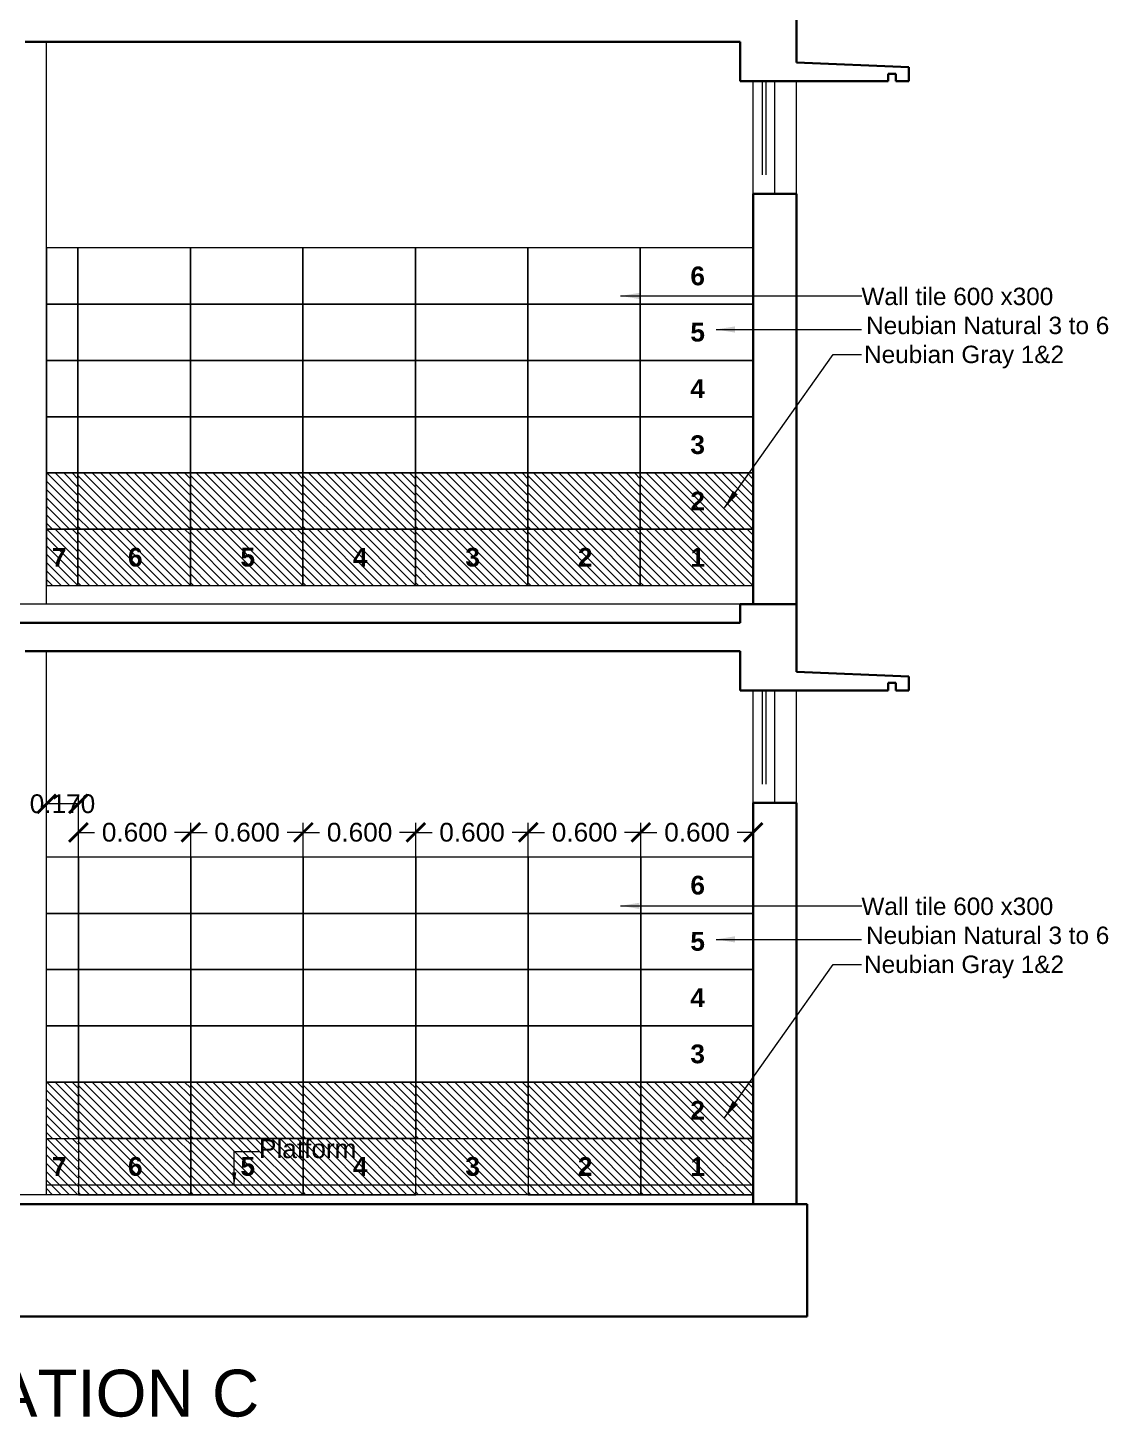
# Model space of a CAD drawing. Header units: millimetres. Extents: x 1898 to 3725, y 783 to 1532.
# Drawn here: x 2920.43 to 2926.19, y 993.82 to 1001.23 of the extents above; entities that cross this region are included whole.
import ezdxf

# ---------------------------------------------------------------- set-up
doc = ezdxf.new("R2010")
doc.units = ezdxf.units.MM
doc.linetypes.add('DASHED', pattern=[0.75, 0.5, -0.25])
doc.layers.get('0').update_dxf_attribs({"lineweight": 20})
doc.layers.get('Defpoints').update_dxf_attribs({"lineweight": 15})
for name, color, linetype, lineweight in [('DIM', 6, 'Continuous', 18), ('dim.1', 6, 'Continuous', 18), ('ELEV.1', 7, 'Continuous', 20), ('flooring', 1, 'Continuous', 18), ('rcc', 5, 'Continuous', 30), ('TEXT', 7, 'Continuous', 15), ('Text-1', 240, 'Continuous', 15), ('TILE HATCH-2', 25, 'Continuous', 9), ('Tiles', 25, 'Continuous', 9), ('Tiles-Text', 230, 'Continuous', 18), ('Ventilator', 4, 'DASHED', 18), ('Wall', 7, 'Continuous', 30), ('Window-Wall', 7, 'Continuous', 18)]:
    doc.layers.add(name, color=color, linetype=linetype, lineweight=lineweight)
doc.styles.add('dim-stylus bt', font='arial.ttf')
doc.styles.add('L120', font='arial.ttf', dxfattribs={"height": 0.6})
doc.styles.add('Tabrej', font='arial.ttf')
doc.dimstyles.new('DIMEN', dxfattribs={"dimtxt": 0.3, "dimasz": 0.25, "dimexe": 0.18, "dimexo": 0.0625, "dimgap": 0.09, "dimtad": 0, "dimdec": 3, "dimzin": 0, "dimdsep": 46, "dimtxsty": 'Tabrej', "dimcen": 0, "dimclrd": 256, "dimclre": 256, "dimclrt": 7, "dimadec": 0, "dimazin": 0, "dimtfac": 1, "dimtdec": 3, "dimtofl": 0, "dimtmove": 0, "dimatfit": 1, "dimfxl": 0, "dimtolj": 1, "dimtzin": 0, "dimlwd": -1, "dimlwe": -1, "dimarcsym": 0})
doc.dimstyles.new('Tabrej', dxfattribs={"dimtxt": 4, "dimasz": 0.45, "dimexe": 0.18, "dimexo": 0.0625, "dimgap": 0.09, "dimtad": 0, "dimdec": 3, "dimzin": 0, "dimdsep": 46, "dimtxsty": 'Tabrej', "dimcen": 0, "dimclrd": 256, "dimclre": 256, "dimclrt": 7, "dimaunit": 1, "dimadec": 3, "dimazin": 0, "dimtfac": 1, "dimtdec": 3, "dimtofl": 0, "dimtmove": 0, "dimatfit": 3, "dimfxl": 0, "dimtolj": 1, "dimtzin": 0, "dimlwd": -1, "dimlwe": -1, "dimarcsym": 0})

# ---------------------------------------------------------------- blocks, each defined once
blk = doc.blocks.new('_ArchTick')
at = {"color": 0, "const_width": 0.15}
blk.add_lwpolyline([(-0.5, -0.5), (0.5, 0.5)], dxfattribs=at)
blk = doc.blocks.new('*D259')
at = {"layer": 'Defpoints', "color": 0, "lineweight": 15, "transparency": 16777216}
for p in [(2923.6958, 996.9407), (2923.6958, 996.8084), (2924.2958, 996.8084)]:
    blk.add_point(p, dxfattribs=at)
at = {"layer": 'DIM', "transparency": 16777216}
for p, q in [((2923.6958, 996.8134), (2923.6958, 996.9907)), ((2923.6958, 996.9407), (2923.7822, 996.9407)), ((2924.2958, 996.9407), (2924.2093, 996.9407)), ((2924.2958, 996.8134), (2924.2958, 996.9907))]:
    blk.add_line(p, q, dxfattribs=at)
at = {"layer": 'DIM', "transparency": 16777216, "xscale": 0.1, "yscale": 0.1, "zscale": 0.1, "rotation": 180}
blk.add_blockref('_ArchTick', (2923.6958, 996.9407), dxfattribs=at)
at = {"layer": 'DIM', "transparency": 16777216, "xscale": 0.1, "yscale": 0.1, "zscale": 0.1}
blk.add_blockref('_ArchTick', (2924.2958, 996.9407), dxfattribs=at)
at = {"layer": 'DIM', "color": 7, "transparency": 16777216, "insert": (2923.9958, 996.9407), "char_height": 0.1, "attachment_point": 5, "style": 'Tabrej'}
blk.add_mtext('\\A1;0.600', dxfattribs=at)
blk = doc.blocks.new('*D260')
at = {"layer": 'Defpoints', "color": 0, "lineweight": 15, "transparency": 16777216}
for p in [(2923.0957, 996.9407), (2923.0957, 996.8084), (2923.6958, 996.8084)]:
    blk.add_point(p, dxfattribs=at)
at = {"layer": 'DIM', "transparency": 16777216}
for p, q in [((2923.0957, 996.8134), (2923.0957, 996.9907)), ((2923.0957, 996.9407), (2923.1822, 996.9407)), ((2923.6958, 996.9407), (2923.6093, 996.9407)), ((2923.6958, 996.8134), (2923.6958, 996.9907))]:
    blk.add_line(p, q, dxfattribs=at)
at = {"layer": 'DIM', "transparency": 16777216, "xscale": 0.1, "yscale": 0.1, "zscale": 0.1, "rotation": 180}
blk.add_blockref('_ArchTick', (2923.0957, 996.9407), dxfattribs=at)
at = {"layer": 'DIM', "transparency": 16777216, "xscale": 0.1, "yscale": 0.1, "zscale": 0.1}
blk.add_blockref('_ArchTick', (2923.6958, 996.9407), dxfattribs=at)
at = {"layer": 'DIM', "color": 7, "transparency": 16777216, "insert": (2923.3957, 996.9407), "char_height": 0.1, "attachment_point": 5, "style": 'Tabrej'}
blk.add_mtext('\\A1;0.600', dxfattribs=at)
blk = doc.blocks.new('*D261')
at = {"layer": 'Defpoints', "color": 0, "lineweight": 15, "transparency": 16777216}
for p in [(2922.4956, 996.9407), (2922.4956, 996.8084), (2923.0957, 996.8084)]:
    blk.add_point(p, dxfattribs=at)
at = {"layer": 'DIM', "transparency": 16777216}
for p, q in [((2922.4956, 996.8134), (2922.4956, 996.9907)), ((2922.4956, 996.9407), (2922.5821, 996.9407)), ((2923.0957, 996.9407), (2923.0092, 996.9407)), ((2923.0957, 996.8134), (2923.0957, 996.9907))]:
    blk.add_line(p, q, dxfattribs=at)
at = {"layer": 'DIM', "transparency": 16777216, "xscale": 0.1, "yscale": 0.1, "zscale": 0.1, "rotation": 180}
blk.add_blockref('_ArchTick', (2922.4956, 996.9407), dxfattribs=at)
at = {"layer": 'DIM', "transparency": 16777216, "xscale": 0.1, "yscale": 0.1, "zscale": 0.1}
blk.add_blockref('_ArchTick', (2923.0957, 996.9407), dxfattribs=at)
at = {"layer": 'DIM', "color": 7, "transparency": 16777216, "insert": (2922.7956, 996.9407), "char_height": 0.1, "attachment_point": 5, "style": 'Tabrej'}
blk.add_mtext('\\A1;0.600', dxfattribs=at)
blk = doc.blocks.new('*D262')
at = {"layer": 'Defpoints', "color": 0, "lineweight": 15, "transparency": 16777216}
for p in [(2921.8955, 996.9407), (2921.8955, 996.8084), (2922.4956, 996.8084)]:
    blk.add_point(p, dxfattribs=at)
at = {"layer": 'DIM', "transparency": 16777216}
for p, q in [((2921.8955, 996.8134), (2921.8955, 996.9907)), ((2921.8955, 996.9407), (2921.982, 996.9407)), ((2922.4956, 996.9407), (2922.4091, 996.9407)), ((2922.4956, 996.8134), (2922.4956, 996.9907))]:
    blk.add_line(p, q, dxfattribs=at)
at = {"layer": 'DIM', "transparency": 16777216, "xscale": 0.1, "yscale": 0.1, "zscale": 0.1, "rotation": 180}
blk.add_blockref('_ArchTick', (2921.8955, 996.9407), dxfattribs=at)
at = {"layer": 'DIM', "transparency": 16777216, "xscale": 0.1, "yscale": 0.1, "zscale": 0.1}
blk.add_blockref('_ArchTick', (2922.4956, 996.9407), dxfattribs=at)
at = {"layer": 'DIM', "color": 7, "transparency": 16777216, "insert": (2922.1956, 996.9407), "char_height": 0.1, "attachment_point": 5, "style": 'Tabrej'}
blk.add_mtext('\\A1;0.600', dxfattribs=at)
blk = doc.blocks.new('*D263')
at = {"layer": 'Defpoints', "color": 0, "lineweight": 15, "transparency": 16777216}
for p in [(2921.2954, 996.9407), (2921.2954, 996.8084), (2921.8955, 996.8084)]:
    blk.add_point(p, dxfattribs=at)
at = {"layer": 'DIM', "transparency": 16777216}
for p, q in [((2921.2954, 996.8134), (2921.2954, 996.9907)), ((2921.2954, 996.9407), (2921.3819, 996.9407)), ((2921.8955, 996.9407), (2921.809, 996.9407)), ((2921.8955, 996.8134), (2921.8955, 996.9907))]:
    blk.add_line(p, q, dxfattribs=at)
at = {"layer": 'DIM', "transparency": 16777216, "xscale": 0.1, "yscale": 0.1, "zscale": 0.1, "rotation": 180}
blk.add_blockref('_ArchTick', (2921.2954, 996.9407), dxfattribs=at)
at = {"layer": 'DIM', "transparency": 16777216, "xscale": 0.1, "yscale": 0.1, "zscale": 0.1}
blk.add_blockref('_ArchTick', (2921.8955, 996.9407), dxfattribs=at)
at = {"layer": 'DIM', "color": 7, "transparency": 16777216, "insert": (2921.5955, 996.9407), "char_height": 0.1, "attachment_point": 5, "style": 'Tabrej'}
blk.add_mtext('\\A1;0.600', dxfattribs=at)
blk = doc.blocks.new('*D264')
at = {"layer": 'Defpoints', "color": 0, "lineweight": 15, "transparency": 16777216}
for p in [(2920.6954, 996.9407), (2920.6954, 996.8084), (2921.2954, 996.8084)]:
    blk.add_point(p, dxfattribs=at)
at = {"layer": 'DIM', "transparency": 16777216}
for p, q in [((2920.6954, 996.8134), (2920.6954, 996.9907)), ((2920.6954, 996.9407), (2920.7819, 996.9407)), ((2921.2954, 996.9407), (2921.209, 996.9407)), ((2921.2954, 996.8134), (2921.2954, 996.9907))]:
    blk.add_line(p, q, dxfattribs=at)
at = {"layer": 'DIM', "transparency": 16777216, "xscale": 0.1, "yscale": 0.1, "zscale": 0.1, "rotation": 180}
blk.add_blockref('_ArchTick', (2920.6954, 996.9407), dxfattribs=at)
at = {"layer": 'DIM', "transparency": 16777216, "xscale": 0.1, "yscale": 0.1, "zscale": 0.1}
blk.add_blockref('_ArchTick', (2921.2954, 996.9407), dxfattribs=at)
at = {"layer": 'DIM', "color": 7, "transparency": 16777216, "insert": (2920.9954, 996.9407), "char_height": 0.1, "attachment_point": 5, "style": 'Tabrej'}
blk.add_mtext('\\A1;0.600', dxfattribs=at)
blk = doc.blocks.new('*D265')
at = {"layer": 'Defpoints', "color": 0, "lineweight": 15, "transparency": 16777216}
for p in [(2920.5259, 997.0927), (2920.5259, 996.8084), (2920.6954, 996.8084)]:
    blk.add_point(p, dxfattribs=at)
at = {"layer": 'DIM', "transparency": 16777216}
for p, q in [((2920.5259, 996.8134), (2920.5259, 997.1427)), ((2920.6954, 997.0927), (2920.5259, 997.0927)), ((2920.6954, 996.8134), (2920.6954, 997.1427))]:
    blk.add_line(p, q, dxfattribs=at)
at = {"layer": 'DIM', "transparency": 16777216, "xscale": 0.1, "yscale": 0.1, "zscale": 0.1, "rotation": 180}
blk.add_blockref('_ArchTick', (2920.5259, 997.0927), dxfattribs=at)
at = {"layer": 'DIM', "transparency": 16777216, "xscale": 0.1, "yscale": 0.1, "zscale": 0.1}
blk.add_blockref('_ArchTick', (2920.6954, 997.0927), dxfattribs=at)
at = {"layer": 'DIM', "color": 7, "transparency": 16777216, "insert": (2920.6106, 997.0927), "char_height": 0.1, "attachment_point": 5, "style": 'Tabrej'}
blk.add_mtext('\\A1;0.170', dxfattribs=at)

msp = doc.modelspace()

# ---------------------------------------------------------------- hatches: boundary and pattern name
at = {"layer": 'TILE HATCH-2'}
h = msp.add_hatch(dxfattribs=at)
h.set_pattern_fill('ANSI31', color=256, scale=0.01, style=0)
h.set_pattern_definition([(135, (2921.29296, 998.557884), (0.0224506, 0.0224506), [])])
h.paths.add_polyline_path([(2920.6929, 998.858), (2921.293, 998.858), (2921.293, 998.5579), (2920.6929, 998.5579)])
h = msp.add_hatch(dxfattribs=at)
h.set_pattern_fill('ANSI31', color=256, scale=0.01, style=0)
h.set_pattern_definition([(135, (2921.893036, 998.557884), (0.0224506, 0.0224506), [])])
h.paths.add_polyline_path([(2921.293, 998.858), (2921.893, 998.858), (2921.893, 998.5579), (2921.293, 998.5579)])
h = msp.add_hatch(dxfattribs=at)
h.set_pattern_fill('ANSI31', color=256, scale=0.01, style=0)
h.set_pattern_definition([(135, (2922.493112, 998.557884), (0.0224506, 0.0224506), [])])
h.paths.add_polyline_path([(2921.893, 998.858), (2922.4931, 998.858), (2922.4931, 998.5579), (2921.893, 998.5579)])
h = msp.add_hatch(dxfattribs=at)
h.set_pattern_fill('ANSI31', color=256, scale=0.01, style=0)
h.set_pattern_definition([(135, (2923.09319, 998.557884), (0.0224506, 0.0224506), [])])
h.paths.add_polyline_path([(2922.4931, 998.858), (2923.0932, 998.858), (2923.0932, 998.5579), (2922.4931, 998.5579)])
h = msp.add_hatch(dxfattribs=at)
h.set_pattern_fill('ANSI31', color=256, scale=0.01, style=0)
h.set_pattern_definition([(135, (2923.693265, 998.557884), (0.0224506, 0.0224506), [])])
h.paths.add_polyline_path([(2923.0932, 998.858), (2923.6933, 998.858), (2923.6933, 998.5579), (2923.0932, 998.5579)])
h = msp.add_hatch(dxfattribs=at)
h.set_pattern_fill('ANSI31', color=256, scale=0.01, style=0)
h.set_pattern_definition([(135, (2924.293342, 998.557884), (0.0224506, 0.0224506), [])])
h.paths.add_polyline_path([(2923.6933, 998.858), (2924.2933, 998.858), (2924.2933, 998.5579), (2923.6933, 998.5579)])
h.paths.add_polyline_path([(2924.0572, 998.6032), (2923.9295, 998.6032), (2923.9295, 998.8093), (2924.0572, 998.8093)], flags=24)
h = msp.add_hatch(dxfattribs=at)
h.set_pattern_fill('ANSI31', color=256, scale=0.01, style=0)
h.set_pattern_definition([(135, (2920.692883, 998.25778), (0.0224506, 0.0224506), [])])
h.paths.add_polyline_path([(2920.5259, 998.5579), (2920.6929, 998.5579), (2920.6929, 998.2578), (2920.5259, 998.2578)])
h.paths.add_polyline_path([(2920.6563, 998.3033), (2920.5286, 998.3033), (2920.5286, 998.5094), (2920.6563, 998.5094)], flags=24)
h = msp.add_hatch(dxfattribs=at)
h.set_pattern_fill('ANSI31', color=256, scale=0.01, style=0)
h.set_pattern_definition([(135, (2921.29296, 998.25778), (0.0224506, 0.0224506), [])])
h.paths.add_polyline_path([(2920.6929, 998.5579), (2921.293, 998.5579), (2921.293, 998.2578), (2920.6929, 998.2578)])
h.paths.add_polyline_path([(2921.0568, 998.3031), (2920.9291, 998.3031), (2920.9291, 998.5092), (2921.0568, 998.5092)], flags=24)
h = msp.add_hatch(dxfattribs=at)
h.set_pattern_fill('ANSI31', color=256, scale=0.01, style=0)
h.set_pattern_definition([(135, (2921.893036, 998.25778), (0.0224506, 0.0224506), [])])
h.paths.add_polyline_path([(2921.293, 998.5579), (2921.893, 998.5579), (2921.893, 998.2578), (2921.293, 998.2578)])
h.paths.add_polyline_path([(2921.6569, 998.3031), (2921.5292, 998.3031), (2921.5292, 998.5092), (2921.6569, 998.5092)], flags=24)
h = msp.add_hatch(dxfattribs=at)
h.set_pattern_fill('ANSI31', color=256, scale=0.01, style=0)
h.set_pattern_definition([(135, (2922.493112, 998.25778), (0.0224506, 0.0224506), [])])
h.paths.add_polyline_path([(2921.893, 998.5579), (2922.4931, 998.5579), (2922.4931, 998.2578), (2921.893, 998.2578)])
h.paths.add_polyline_path([(2922.257, 998.3031), (2922.1293, 998.3031), (2922.1293, 998.5092), (2922.257, 998.5092)], flags=24)
h = msp.add_hatch(dxfattribs=at)
h.set_pattern_fill('ANSI31', color=256, scale=0.01, style=0)
h.set_pattern_definition([(135, (2923.09319, 998.25778), (0.0224506, 0.0224506), [])])
h.paths.add_polyline_path([(2922.4931, 998.5579), (2923.0932, 998.5579), (2923.0932, 998.2578), (2922.4931, 998.2578)])
h.paths.add_polyline_path([(2922.857, 998.3031), (2922.7293, 998.3031), (2922.7293, 998.5092), (2922.857, 998.5092)], flags=24)
h = msp.add_hatch(dxfattribs=at)
h.set_pattern_fill('ANSI31', color=256, scale=0.01, style=0)
h.set_pattern_definition([(135, (2923.693265, 998.25778), (0.0224506, 0.0224506), [])])
h.paths.add_polyline_path([(2923.0932, 998.5579), (2923.6933, 998.5579), (2923.6933, 998.2578), (2923.0932, 998.2578)])
h.paths.add_polyline_path([(2923.4571, 998.3031), (2923.3294, 998.3031), (2923.3294, 998.5092), (2923.4571, 998.5092)], flags=24)
h = msp.add_hatch(dxfattribs=at)
h.set_pattern_fill('ANSI31', color=256, scale=0.01, style=0)
h.set_pattern_definition([(135, (2924.293342, 998.25778), (0.0224506, 0.0224506), [])])
h.paths.add_polyline_path([(2923.6933, 998.5579), (2924.2933, 998.5579), (2924.2933, 998.2578), (2923.6933, 998.2578)])
h.paths.add_polyline_path([(2924.0572, 998.3031), (2923.9295, 998.3031), (2923.9295, 998.5092), (2924.0572, 998.5092)], flags=24)
h = msp.add_hatch(dxfattribs=at)
h.set_pattern_fill('ANSI31', color=256, scale=0.01, style=0)
h.set_pattern_definition([(135, (2921.29296, 995.307884), (0.0224506, 0.0224506), [])])
h.paths.add_polyline_path([(2920.6929, 995.608), (2921.293, 995.608), (2921.293, 995.3079), (2920.6929, 995.3079)])
h = msp.add_hatch(dxfattribs=at)
h.set_pattern_fill('ANSI31', color=256, scale=0.01, style=0)
h.set_pattern_definition([(135, (2921.893036, 995.307884), (0.0224506, 0.0224506), [])])
h.paths.add_polyline_path([(2921.293, 995.608), (2921.893, 995.608), (2921.893, 995.3079), (2921.293, 995.3079)])
h = msp.add_hatch(dxfattribs=at)
h.set_pattern_fill('ANSI31', color=256, scale=0.01, style=0)
h.set_pattern_definition([(135, (2922.493112, 995.307884), (0.0224506, 0.0224506), [])])
h.paths.add_polyline_path([(2921.893, 995.608), (2922.4931, 995.608), (2922.4931, 995.3079), (2921.893, 995.3079)])
h = msp.add_hatch(dxfattribs=at)
h.set_pattern_fill('ANSI31', color=256, scale=0.01, style=0)
h.set_pattern_definition([(135, (2923.09319, 995.307884), (0.0224506, 0.0224506), [])])
h.paths.add_polyline_path([(2922.4931, 995.608), (2923.0932, 995.608), (2923.0932, 995.3079), (2922.4931, 995.3079)])
h = msp.add_hatch(dxfattribs=at)
h.set_pattern_fill('ANSI31', color=256, scale=0.01, style=0)
h.set_pattern_definition([(135, (2923.693265, 995.307884), (0.0224506, 0.0224506), [])])
h.paths.add_polyline_path([(2923.0932, 995.608), (2923.6933, 995.608), (2923.6933, 995.3079), (2923.0932, 995.3079)])
h = msp.add_hatch(dxfattribs=at)
h.set_pattern_fill('ANSI31', color=256, scale=0.01, style=0)
h.set_pattern_definition([(135, (2924.293342, 995.307884), (0.0224506, 0.0224506), [])])
h.paths.add_polyline_path([(2923.6933, 995.608), (2924.2933, 995.608), (2924.2933, 995.3079), (2923.6933, 995.3079)])
h.paths.add_polyline_path([(2924.0572, 995.3532), (2923.9295, 995.3532), (2923.9295, 995.5593), (2924.0572, 995.5593)], flags=24)
h = msp.add_hatch(dxfattribs=at)
h.set_pattern_fill('ANSI31', color=256, scale=0.01, style=0)
h.set_pattern_definition([(135, (2920.692883, 995.00778), (0.0224506, 0.0224506), [])])
h.paths.add_polyline_path([(2920.5259, 995.3079), (2920.6929, 995.3079), (2920.6929, 995.0078), (2920.5259, 995.0078)])
h.paths.add_polyline_path([(2920.6563, 995.0533), (2920.5286, 995.0533), (2920.5286, 995.2594), (2920.6563, 995.2594)], flags=24)
h = msp.add_hatch(dxfattribs=at)
h.set_pattern_fill('ANSI31', color=256, scale=0.01, style=0)
h.set_pattern_definition([(135, (2921.29296, 995.00778), (0.0224506, 0.0224506), [])])
h.paths.add_polyline_path([(2920.6929, 995.3079), (2921.293, 995.3079), (2921.293, 995.0078), (2920.6929, 995.0078)])
h.paths.add_polyline_path([(2921.0568, 995.0531), (2920.9291, 995.0531), (2920.9291, 995.2592), (2921.0568, 995.2592)], flags=24)
h = msp.add_hatch(dxfattribs=at)
h.set_pattern_fill('ANSI31', color=256, scale=0.01, style=0)
h.set_pattern_definition([(135, (2921.893036, 995.00778), (0.0224506, 0.0224506), [])])
h.paths.add_polyline_path([(2921.293, 995.3079), (2921.893, 995.3079), (2921.893, 995.0078), (2921.293, 995.0078)])
h.paths.add_polyline_path([(2921.6569, 995.0531), (2921.5292, 995.0531), (2921.5292, 995.2592), (2921.6569, 995.2592)], flags=24)
h = msp.add_hatch(dxfattribs=at)
h.set_pattern_fill('ANSI31', color=256, scale=0.01, style=0)
h.set_pattern_definition([(135, (2922.493112, 995.00778), (0.0224506, 0.0224506), [])])
h.paths.add_polyline_path([(2921.893, 995.3079), (2922.4931, 995.3079), (2922.4931, 995.0078), (2921.893, 995.0078)])
h.paths.add_polyline_path([(2922.257, 995.0531), (2922.1293, 995.0531), (2922.1293, 995.2592), (2922.257, 995.2592)], flags=24)
h = msp.add_hatch(dxfattribs=at)
h.set_pattern_fill('ANSI31', color=256, scale=0.01, style=0)
h.set_pattern_definition([(135, (2923.09319, 995.00778), (0.0224506, 0.0224506), [])])
h.paths.add_polyline_path([(2922.4931, 995.3079), (2923.0932, 995.3079), (2923.0932, 995.0078), (2922.4931, 995.0078)])
h.paths.add_polyline_path([(2922.857, 995.0531), (2922.7293, 995.0531), (2922.7293, 995.2592), (2922.857, 995.2592)], flags=24)
h = msp.add_hatch(dxfattribs=at)
h.set_pattern_fill('ANSI31', color=256, scale=0.01, style=0)
h.set_pattern_definition([(135, (2923.693265, 995.00778), (0.0224506, 0.0224506), [])])
h.paths.add_polyline_path([(2923.0932, 995.3079), (2923.6933, 995.3079), (2923.6933, 995.0078), (2923.0932, 995.0078)])
h.paths.add_polyline_path([(2923.4571, 995.0531), (2923.3294, 995.0531), (2923.3294, 995.2592), (2923.4571, 995.2592)], flags=24)
h = msp.add_hatch(dxfattribs=at)
h.set_pattern_fill('ANSI31', color=256, scale=0.01, style=0)
h.set_pattern_definition([(135, (2924.293342, 995.00778), (0.0224506, 0.0224506), [])])
h.paths.add_polyline_path([(2923.6933, 995.3079), (2924.2933, 995.3079), (2924.2933, 995.0078), (2923.6933, 995.0078)])
h.paths.add_polyline_path([(2924.0572, 995.0531), (2923.9295, 995.0531), (2923.9295, 995.2592), (2924.0572, 995.2592)], flags=24)
at = {"layer": 'Tiles'}
h = msp.add_hatch(dxfattribs=at)
h.set_pattern_fill('ANSI31', color=256, scale=0.01, style=0)
h.set_pattern_definition([(135, (2920.692883, 998.557884), (0.0224506, 0.0224506), [])])
h.paths.add_polyline_path([(2920.5259, 998.858), (2920.6929, 998.858), (2920.6929, 998.5579), (2920.5259, 998.5579)])
h = msp.add_hatch(dxfattribs=at)
h.set_pattern_fill('ANSI31', color=256, scale=0.01, style=0)
h.set_pattern_definition([(135, (2920.692883, 995.307884), (0.0224506, 0.0224506), [])])
h.paths.add_polyline_path([(2920.5259, 995.608), (2920.6929, 995.608), (2920.6929, 995.3079), (2920.5259, 995.3079)])

# ---------------------------------------------------------------- linework, layer by layer
at = {"layer": 'ELEV.1'}
for p, q in [((2920.5259, 998.1578), (2920.5259, 1001.1578)), ((2920.5259, 995.0078), (2920.5259, 997.9078))]:
    msp.add_line(p, q, dxfattribs=at)
at = {"layer": 'flooring'}
for p, q in [((2924.2259, 998.1578), (2919.5457, 998.1578)), ((2924.2958, 995.0578), (2920.5259, 995.0578)), ((2924.2958, 995.0078), (2919.5457, 995.0078))]:
    msp.add_line(p, q, dxfattribs=at)
at = {"layer": 'rcc'}
for p, q in [((2924.5259, 1001.4078), (2924.5259, 1001.0478)), ((2920.4109, 1001.1578), (2924.2259, 1001.1578)), ((2924.2259, 1000.9478), (2924.2259, 1001.1578)), ((2924.2259, 1000.9478), (2924.2259, 1001.1578)), ((2924.2259, 1000.9478), (2924.2259, 1001.1578)), ((2925.1259, 1001.0228), (2924.5259, 1001.0478)), ((2925.1259, 1000.9478), (2925.1259, 1001.0228)), ((2924.5259, 1000.9478), (2924.2259, 1000.9478)), ((2924.5259, 1000.9478), (2924.2259, 1000.9478)), ((2924.5259, 1000.9478), (2924.2259, 1000.9478)), ((2924.5259, 1000.9478), (2925.0159, 1000.9478)), ((2925.0559, 1000.9878), (2925.0159, 1000.9878)), ((2925.0159, 1000.9878), (2925.0159, 1000.9478)), ((2925.0559, 1000.9478), (2925.0559, 1000.9878)), ((2925.0559, 1000.9478), (2925.1259, 1000.9478)), ((2924.2259, 998.0578), (2924.2259, 998.1578)), ((2924.2259, 998.0578), (2924.2259, 998.1578)), ((2924.5259, 998.1578), (2924.2259, 998.1578)), ((2924.5259, 998.1578), (2924.5259, 997.7978)), ((2916.2259, 998.0578), (2924.2259, 998.0578)), ((2920.4109, 997.9078), (2924.2259, 997.9078)), ((2924.2259, 997.6978), (2924.2259, 997.9078)), ((2924.2259, 997.6978), (2924.2259, 997.9078)), ((2924.2259, 997.6978), (2924.2259, 997.9078)), ((2925.1259, 997.7728), (2924.5259, 997.7978)), ((2925.1259, 997.6978), (2925.1259, 997.7728)), ((2924.5259, 997.6978), (2924.2259, 997.6978)), ((2924.5259, 997.6978), (2924.2259, 997.6978)), ((2924.5259, 997.6978), (2924.2259, 997.6978)), ((2924.5259, 997.6978), (2925.0159, 997.6978)), ((2925.0559, 997.7378), (2925.0159, 997.7378)), ((2925.0159, 997.7378), (2925.0159, 997.6978)), ((2925.0559, 997.6978), (2925.0559, 997.7378)), ((2925.0559, 997.6978), (2925.1259, 997.6978))]:
    msp.add_line(p, q, dxfattribs=at)
at = {"layer": 'Tiles'}
for points in [[(2920.5259, 1000.0584), (2920.5259, 999.7583), (2920.6929, 999.7583), (2920.6929, 1000.0584), (2920.5259, 1000.0584)], [(2920.5259, 999.7583), (2920.5259, 999.4582), (2920.6929, 999.4582), (2920.6929, 999.7583), (2920.5259, 999.7583)], [(2920.5259, 999.4582), (2920.5259, 999.1581), (2920.6929, 999.1581), (2920.6929, 999.4582), (2920.5259, 999.4582)], [(2920.5259, 999.1581), (2920.5259, 998.858), (2920.6929, 998.858), (2920.6929, 999.1581), (2920.5259, 999.1581)], [(2920.5259, 998.858), (2920.5259, 998.5579), (2920.6929, 998.5579), (2920.6929, 998.858), (2920.5259, 998.858)], [(2920.5259, 998.5579), (2920.5259, 998.2578), (2920.6929, 998.2578), (2920.6929, 998.5579), (2920.5259, 998.5579)], [(2920.5259, 996.5083), (2920.6954, 996.5083), (2920.6954, 996.8084), (2920.5259, 996.8084)], [(2920.5259, 996.2082), (2920.6954, 996.2082), (2920.6954, 996.5083), (2920.5259, 996.5083)], [(2920.5259, 995.9081), (2920.6954, 995.9081), (2920.6954, 996.2082), (2920.5259, 996.2082)], [(2920.5259, 995.608), (2920.6954, 995.608), (2920.6954, 995.9081), (2920.5259, 995.9081)], [(2920.5259, 995.3079), (2920.6954, 995.3079), (2920.6954, 995.608), (2920.5259, 995.608)]]:
    msp.add_lwpolyline(points, dxfattribs=at)
for points in [[(2921.293, 1000.0584), (2920.6929, 1000.0584), (2920.6929, 999.7583), (2921.293, 999.7583)], [(2921.893, 1000.0584), (2921.293, 1000.0584), (2921.293, 999.7583), (2921.893, 999.7583)], [(2922.4931, 1000.0584), (2921.893, 1000.0584), (2921.893, 999.7583), (2922.4931, 999.7583)], [(2923.0932, 1000.0584), (2922.4931, 1000.0584), (2922.4931, 999.7583), (2923.0932, 999.7583)], [(2923.6933, 1000.0584), (2923.0932, 1000.0584), (2923.0932, 999.7583), (2923.6933, 999.7583)], [(2924.2933, 1000.0584), (2923.6933, 1000.0584), (2923.6933, 999.7583), (2924.2933, 999.7583)], [(2921.293, 999.7583), (2920.6929, 999.7583), (2920.6929, 999.4582), (2921.293, 999.4582)], [(2921.893, 999.7583), (2921.293, 999.7583), (2921.293, 999.4582), (2921.893, 999.4582)], [(2922.4931, 999.7583), (2921.893, 999.7583), (2921.893, 999.4582), (2922.4931, 999.4582)], [(2923.0932, 999.7583), (2922.4931, 999.7583), (2922.4931, 999.4582), (2923.0932, 999.4582)], [(2923.6933, 999.7583), (2923.0932, 999.7583), (2923.0932, 999.4582), (2923.6933, 999.4582)], [(2924.2933, 999.7583), (2923.6933, 999.7583), (2923.6933, 999.4582), (2924.2933, 999.4582)], [(2921.293, 999.4582), (2920.6929, 999.4582), (2920.6929, 999.1581), (2921.293, 999.1581)], [(2921.893, 999.4582), (2921.293, 999.4582), (2921.293, 999.1581), (2921.893, 999.1581)], [(2922.4931, 999.4582), (2921.893, 999.4582), (2921.893, 999.1581), (2922.4931, 999.1581)], [(2923.0932, 999.4582), (2922.4931, 999.4582), (2922.4931, 999.1581), (2923.0932, 999.1581)], [(2923.6933, 999.4582), (2923.0932, 999.4582), (2923.0932, 999.1581), (2923.6933, 999.1581)], [(2924.2933, 999.4582), (2923.6933, 999.4582), (2923.6933, 999.1581), (2924.2933, 999.1581)], [(2921.293, 999.1581), (2920.6929, 999.1581), (2920.6929, 998.858), (2921.293, 998.858)], [(2921.893, 999.1581), (2921.293, 999.1581), (2921.293, 998.858), (2921.893, 998.858)], [(2922.4931, 999.1581), (2921.893, 999.1581), (2921.893, 998.858), (2922.4931, 998.858)], [(2923.0932, 999.1581), (2922.4931, 999.1581), (2922.4931, 998.858), (2923.0932, 998.858)], [(2923.6933, 999.1581), (2923.0932, 999.1581), (2923.0932, 998.858), (2923.6933, 998.858)], [(2924.2933, 999.1581), (2923.6933, 999.1581), (2923.6933, 998.858), (2924.2933, 998.858)], [(2921.293, 998.858), (2920.6929, 998.858), (2920.6929, 998.5579), (2921.293, 998.5579)], [(2921.893, 998.858), (2921.293, 998.858), (2921.293, 998.5579), (2921.893, 998.5579)], [(2922.4931, 998.858), (2921.893, 998.858), (2921.893, 998.5579), (2922.4931, 998.5579)], [(2923.0932, 998.858), (2922.4931, 998.858), (2922.4931, 998.5579), (2923.0932, 998.5579)], [(2923.6933, 998.858), (2923.0932, 998.858), (2923.0932, 998.5579), (2923.6933, 998.5579)], [(2924.2933, 998.858), (2923.6933, 998.858), (2923.6933, 998.5579), (2924.2933, 998.5579)], [(2921.293, 998.5579), (2920.6929, 998.5579), (2920.6929, 998.2578), (2921.293, 998.2578)], [(2921.893, 998.5579), (2921.293, 998.5579), (2921.293, 998.2578), (2921.893, 998.2578)], [(2922.4931, 998.5579), (2921.893, 998.5579), (2921.893, 998.2578), (2922.4931, 998.2578)], [(2923.0932, 998.5579), (2922.4931, 998.5579), (2922.4931, 998.2578), (2923.0932, 998.2578)], [(2923.6933, 998.5579), (2923.0932, 998.5579), (2923.0932, 998.2578), (2923.6933, 998.2578)], [(2924.2933, 998.5579), (2923.6933, 998.5579), (2923.6933, 998.2578), (2924.2933, 998.2578)], [(2921.2954, 996.8084), (2920.6954, 996.8084), (2920.6954, 996.5083), (2921.2954, 996.5083)], [(2921.8955, 996.8084), (2921.2954, 996.8084), (2921.2954, 996.5083), (2921.8955, 996.5083)], [(2922.4956, 996.8084), (2921.8955, 996.8084), (2921.8955, 996.5083), (2922.4956, 996.5083)], [(2923.0957, 996.8084), (2922.4956, 996.8084), (2922.4956, 996.5083), (2923.0957, 996.5083)], [(2923.6958, 996.8084), (2923.0957, 996.8084), (2923.0957, 996.5083), (2923.6958, 996.5083)], [(2924.2958, 996.8084), (2923.6958, 996.8084), (2923.6958, 996.5083), (2924.2958, 996.5083)], [(2921.2954, 996.5083), (2920.6954, 996.5083), (2920.6954, 996.2082), (2921.2954, 996.2082)], [(2921.8955, 996.5083), (2921.2954, 996.5083), (2921.2954, 996.2082), (2921.8955, 996.2082)], [(2922.4956, 996.5083), (2921.8955, 996.5083), (2921.8955, 996.2082), (2922.4956, 996.2082)], [(2923.0957, 996.5083), (2922.4956, 996.5083), (2922.4956, 996.2082), (2923.0957, 996.2082)], [(2923.6958, 996.5083), (2923.0957, 996.5083), (2923.0957, 996.2082), (2923.6958, 996.2082)], [(2924.2958, 996.5083), (2923.6958, 996.5083), (2923.6958, 996.2082), (2924.2958, 996.2082)], [(2921.2954, 996.2082), (2920.6954, 996.2082), (2920.6954, 995.9081), (2921.2954, 995.9081)], [(2921.8955, 996.2082), (2921.2954, 996.2082), (2921.2954, 995.9081), (2921.8955, 995.9081)], [(2922.4956, 996.2082), (2921.8955, 996.2082), (2921.8955, 995.9081), (2922.4956, 995.9081)], [(2923.0957, 996.2082), (2922.4956, 996.2082), (2922.4956, 995.9081), (2923.0957, 995.9081)], [(2923.6958, 996.2082), (2923.0957, 996.2082), (2923.0957, 995.9081), (2923.6958, 995.9081)], [(2924.2958, 996.2082), (2923.6958, 996.2082), (2923.6958, 995.9081), (2924.2958, 995.9081)], [(2921.2954, 995.9081), (2920.6954, 995.9081), (2920.6954, 995.608), (2921.2954, 995.608)], [(2921.8955, 995.9081), (2921.2954, 995.9081), (2921.2954, 995.608), (2921.8955, 995.608)], [(2922.4956, 995.9081), (2921.8955, 995.9081), (2921.8955, 995.608), (2922.4956, 995.608)], [(2923.0957, 995.9081), (2922.4956, 995.9081), (2922.4956, 995.608), (2923.0957, 995.608)], [(2923.6958, 995.9081), (2923.0957, 995.9081), (2923.0957, 995.608), (2923.6958, 995.608)], [(2924.2958, 995.9081), (2923.6958, 995.9081), (2923.6958, 995.608), (2924.2958, 995.608)], [(2921.2954, 995.608), (2920.6954, 995.608), (2920.6954, 995.3079), (2921.2954, 995.3079)], [(2921.8955, 995.608), (2921.2954, 995.608), (2921.2954, 995.3079), (2921.8955, 995.3079)], [(2922.4956, 995.608), (2921.8955, 995.608), (2921.8955, 995.3079), (2922.4956, 995.3079)], [(2923.0957, 995.608), (2922.4956, 995.608), (2922.4956, 995.3079), (2923.0957, 995.3079)], [(2923.6958, 995.608), (2923.0957, 995.608), (2923.0957, 995.3079), (2923.6958, 995.3079)], [(2924.2958, 995.608), (2923.6958, 995.608), (2923.6958, 995.3079), (2924.2958, 995.3079)], [(2921.2954, 995.3079), (2920.6954, 995.3079), (2920.6954, 995.0078), (2921.2954, 995.0078)], [(2921.8955, 995.3079), (2921.2954, 995.3079), (2921.2954, 995.0078), (2921.8955, 995.0078)], [(2922.4956, 995.3079), (2921.8955, 995.3079), (2921.8955, 995.0078), (2922.4956, 995.0078)], [(2923.6958, 995.3079), (2923.0957, 995.3079), (2923.0957, 995.0078), (2923.6958, 995.0078)], [(2924.2958, 995.3079), (2923.6958, 995.3079), (2923.6958, 995.0078), (2924.2958, 995.0078)]]:
    msp.add_lwpolyline(points, close=True, dxfattribs=at)
at = {"layer": 'Ventilator'}
for p, q in [((2924.3434, 1000.9478), (2924.3434, 1000.3478)), ((2924.3634, 1000.9478), (2924.3634, 1000.3478)), ((2924.3434, 997.6978), (2924.3434, 997.0978)), ((2924.3634, 997.6978), (2924.3634, 997.0978))]:
    msp.add_line(p, q, dxfattribs=at)
at = {"layer": 'Wall'}
for p, q in [((2924.2958, 998.1578), (2924.2958, 1000.3478)), ((2924.2958, 1000.3478), (2924.5259, 1000.3478)), ((2924.5259, 998.1578), (2924.5259, 1000.3478)), ((2924.2958, 997.0978), (2924.2958, 994.9578)), ((2924.2958, 997.0978), (2924.5259, 997.0978)), ((2924.5259, 997.0978), (2924.5259, 994.9578)), ((2924.5834, 994.9578), (2915.7463, 994.9578)), ((2924.5834, 994.9578), (2924.5834, 994.3578)), ((2924.5834, 994.3578), (2915.7463, 994.3578))]:
    msp.add_line(p, q, dxfattribs=at)
at = {"layer": 'Window-Wall'}
for p, q in [((2924.2959, 1000.3478), (2924.2959, 1000.9478)), ((2924.4109, 1000.3478), (2924.4109, 1000.9478)), ((2924.5259, 1000.3478), (2924.5259, 1000.9478)), ((2924.2959, 997.0978), (2924.2959, 997.6978)), ((2924.4109, 997.0978), (2924.4109, 997.6978)), ((2924.5259, 997.0978), (2924.5259, 997.6978))]:
    msp.add_line(p, q, dxfattribs=at)

# ---------------------------------------------------------------- texts
at = {"layer": 'TEXT', "insert": (2922.1791, 995.3029), "char_height": 0.1, "width": 4.322064, "attachment_point": 3, "style": 'L120'}
msp.add_mtext('{\\fArial|b0|i0|c0|p34;Platform}', dxfattribs=at)
at = {"layer": 'TEXT', "insert": (2919.351, 994.0741), "char_height": 0.25, "attachment_point": 1, "style": 'Tabrej'}
msp.add_mtext_dynamic_manual_height_columns('ELEVATION C', width=3.682362, gutter_width=24, heights=[0], dxfattribs=at)
at = {"layer": 'Text-1', "char_height": 0.092798, "width": 1.932666, "attachment_point": 5, "style": 'dim-stylus bt'}
for insert in [(2925.3666, 999.6311), (2925.3666, 996.3775)]:
    msp.add_mtext(' Wall tile 600 x300\\P          Neubian Natural 3 to 6\\P   Neubian Gray 1&2', dxfattribs=dict(at, insert=insert))
at = {"layer": 'Tiles-Text', "char_height": 0.1, "width": 0.096954, "attachment_point": 5, "style": 'dim-stylus bt'}
for s, insert in [('{\\fArial|b1|i0|c0|p34;6}', (2923.9992, 999.9084)), ('{\\fArial|b1|i0|c0|p34;5}', (2923.9992, 999.6083)), ('{\\fArial|b1|i0|c0|p34;4}', (2923.9992, 999.3082)), ('{\\fArial|b1|i0|c0|p34;3}', (2923.9992, 999.0081)), ('{\\fArial|b1|i0|c0|p34;2}', (2923.9992, 998.708)), ('{\\fArial|b1|i0|c0|p34;7}', (2920.5926, 998.4079)), ('{\\fArial|b1|i0|c0|p34;6}', (2920.9988, 998.4079)), ('{\\fArial|b1|i0|c0|p34;5}', (2921.5989, 998.4079)), ('{\\fArial|b1|i0|c0|p34;4}', (2922.199, 998.4079)), ('{\\fArial|b1|i0|c0|p34;3}', (2922.799, 998.4079)), ('{\\fArial|b1|i0|c0|p34;2}', (2923.3991, 998.4079)), ('{\\fArial|b1|i0|c0|p34;1}', (2923.9992, 998.4079)), ('{\\fArial|b1|i0|c0|p34;6}', (2923.9992, 996.6584)), ('{\\fArial|b1|i0|c0|p34;5}', (2923.9992, 996.3583)), ('{\\fArial|b1|i0|c0|p34;4}', (2923.9992, 996.0582)), ('{\\fArial|b1|i0|c0|p34;3}', (2923.9992, 995.7581)), ('{\\fArial|b1|i0|c0|p34;2}', (2923.9992, 995.458)), ('{\\fArial|b1|i0|c0|p34;7}', (2920.5926, 995.1579)), ('{\\fArial|b1|i0|c0|p34;6}', (2920.9988, 995.1579)), ('{\\fArial|b1|i0|c0|p34;5}', (2921.5989, 995.1579)), ('{\\fArial|b1|i0|c0|p34;4}', (2922.199, 995.1579)), ('{\\fArial|b1|i0|c0|p34;3}', (2922.799, 995.1579)), ('{\\fArial|b1|i0|c0|p34;2}', (2923.3991, 995.1579)), ('{\\fArial|b1|i0|c0|p34;1}', (2923.9992, 995.1579))]:
    msp.add_mtext(s, dxfattribs=dict(at, insert=insert))

# ---------------------------------------------------------------- dimensions: what is measured, and where the dimension line sits
at = {"layer": 'DIM'}
dim = msp.add_linear_dim(base=(2920.52585, 997.09267), p1=(2920.69537, 996.8084), p2=(2920.52585, 996.8084), dimstyle='DIMEN', override={"dimscale": 0.5, "dimtxt": 0.2, "dimasz": 0.2, "dimexe": 0.1, "dimexo": 0.01, "dimblk1": 'ArchTick', "dimblk2": 'ArchTick', "dimsah": 1}, dxfattribs=at)
dim.commit()
dim.dimension.update_dxf_attribs({"geometry": '*D265', "text_midpoint": (2920.61061, 997.09267), "dimtype": 160})
for base, p1, p2, picture, middle in [((2920.6954, 996.9407), (2921.2954, 996.8084), (2920.6954, 996.8084), '*D264', (2920.9954, 996.9407)), ((2921.2954, 996.9407), (2921.8955, 996.8084), (2921.2954, 996.8084), '*D263', (2921.5955, 996.9407)), ((2921.8955, 996.9407), (2922.4956, 996.8084), (2921.8955, 996.8084), '*D262', (2922.1956, 996.9407)), ((2922.4956, 996.9407), (2923.0957, 996.8084), (2922.4956, 996.8084), '*D261', (2922.7956, 996.9407)), ((2923.0957, 996.9407), (2923.6958, 996.8084), (2923.0957, 996.8084), '*D260', (2923.3957, 996.9407)), ((2923.6958, 996.9407), (2924.2958, 996.8084), (2923.6958, 996.8084), '*D259', (2923.9958, 996.9407))]:
    dim = msp.add_linear_dim(base=base, p1=p1, p2=p2, dimstyle='DIMEN', override={"dimscale": 0.5, "dimtxt": 0.2, "dimasz": 0.2, "dimexe": 0.1, "dimexo": 0.01, "dimblk1": 'ArchTick', "dimblk2": 'ArchTick', "dimsah": 1}, dxfattribs=at)
    dim.commit()
    dim.dimension.update_dxf_attribs({"geometry": picture, "text_midpoint": middle})

# ---------------------------------------------------------------- leaders
at = {"layer": 'dim.1', "ltscale": 0.02}
for points in [[(2923.5881, 999.8022), (2924.8757, 999.8022)], [(2924.0976, 999.6233), (2924.874, 999.6233)], [(2924.1424, 998.6716), (2924.7226, 999.4895), (2924.8736, 999.4895)], [(2923.5881, 996.5486), (2924.8757, 996.5486)], [(2924.0976, 996.3697), (2924.874, 996.3697)], [(2924.1424, 995.418), (2924.7226, 996.2359), (2924.8736, 996.2359)]]:
    msp.add_leader(points, dimstyle='Tabrej', override={"dimasz": 0.1}, dxfattribs=at)
at = {"layer": 'dim.1', "ltscale": 0.05}
msp.add_leader([(2921.5268, 995.0578), (2921.5268, 995.2382), (2921.6617, 995.2382)], dimstyle='Tabrej', override={"dimtxt": 0.12, "dimasz": 0.07, "dimexe": 0.1, "dimexo": 0, "dimgap": 0.02, "dimtmove": 1}, dxfattribs=at)

doc.saveas('drawing.dxf')
